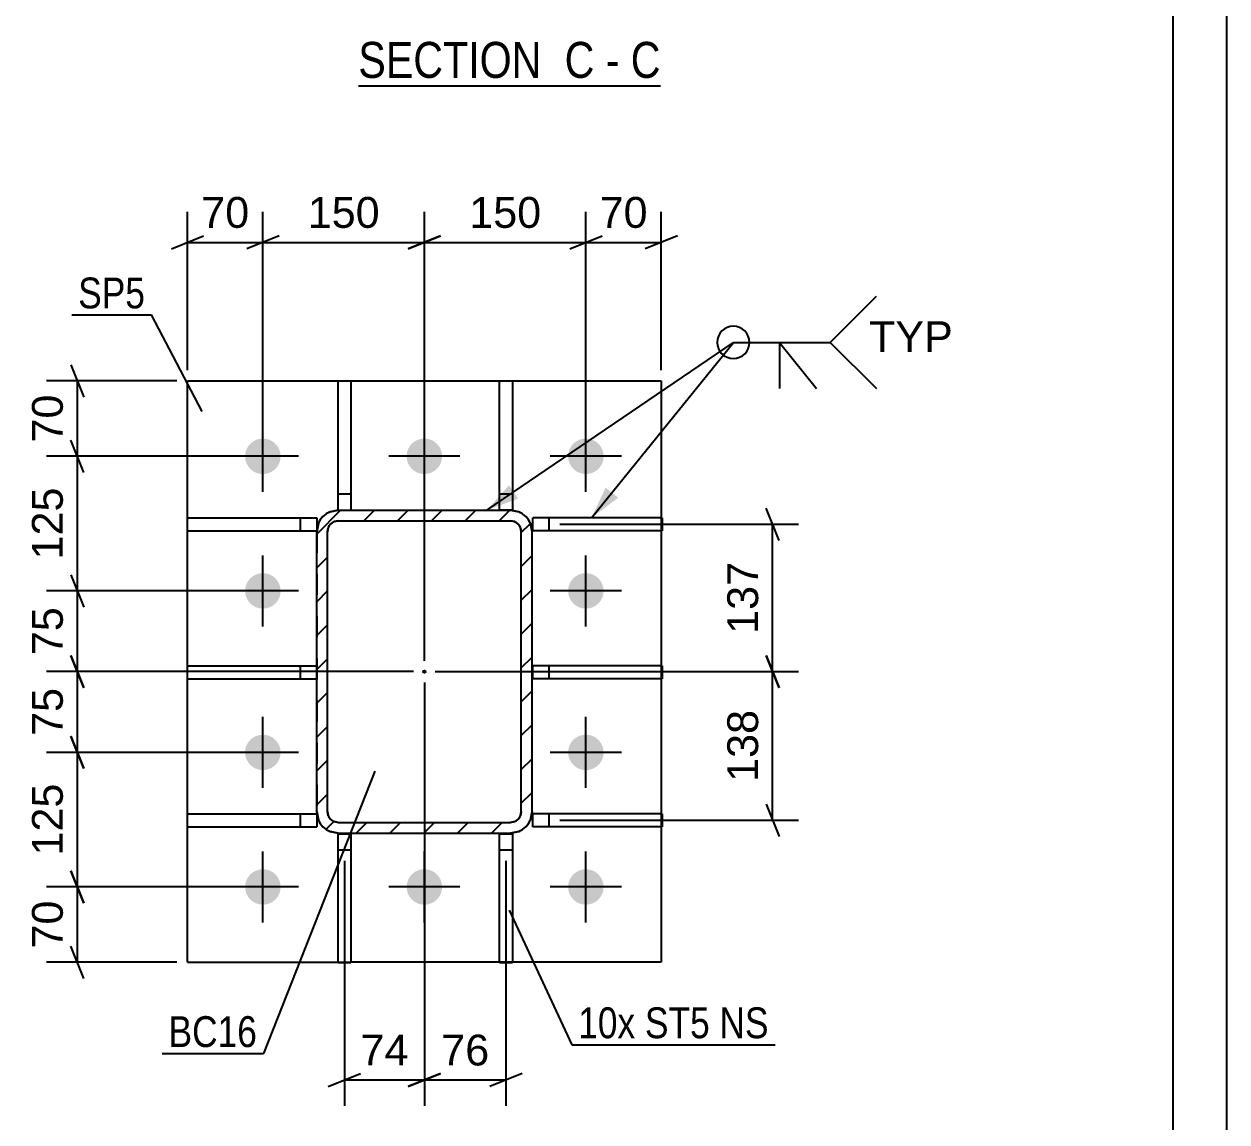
# Model space of a CAD drawing. Header units: millimetres. Extents: x -158 to 436, y -213 to 207.
# Drawn here: x 323.9 to 435.6, y -53.5 to 48.5 of the extents above; entities that cross this region are included whole.
import ezdxf

# ---------------------------------------------------------------- set-up
doc = ezdxf.new("R2010")
doc.units = ezdxf.units.MM
doc.linetypes.add('DXK_LINE_DOT2', pattern=[3.9198, 1.9599, -1.9599])
doc.linetypes.add('DXK_LINE_DOT3', pattern=[5.9187, 2.979, -0.9799, 0.9799, -0.9799])
doc.styles.add('Arial', font='ARIAL.TTF', dxfattribs={"height": 0.2})
doc.styles.add('Arial Narrow', font='ARIALN.TTF', dxfattribs={"height": 0.2})

# ---------------------------------------------------------------- blocks, each defined once
blk = doc.blocks.new('Unknown-284859241-1134')
at = {"color": 5, "linetype": 'Continuous'}
for p, q in [((435.6, -213.34), (435.6, 206.66)), ((430.6, -208.34), (430.6, 201.66))]:
    blk.add_line(p, q, dxfattribs=at)
blk = doc.blocks.new('Unknown-284859241-15 - 2025')
at = {"color": 6, "linetype": 'Continuous'}
blk.add_line((354.93, 42.73), (383, 42.73), dxfattribs=at)
at = {"color": 0, "linetype": 'Continuous'}
for points in [[(373.04, 43.48), (373.04, 46.98), (354.93, 46.98), (354.93, 43.48)], [(376.85, 43.48), (376.85, 46.98), (374.09, 46.98), (374.09, 43.48)], [(379.18, 43.48), (379.18, 46.98), (377.9, 46.98), (377.9, 43.48)], [(383, 43.48), (383, 46.98), (380.23, 46.98), (380.23, 43.48)]]:
    blk.add_wipeout(points, dxfattribs=at)
at = {"color": 7, "linetype": 'Continuous', "style": 'Arial Narrow'}
for s, p in [('SECTION ', (354.93, 43.48)), ('C', (374.09, 43.48)), ('C', (380.23, 43.48)), ('-', (377.9, 43.48))]:
    blk.add_text(s, height=3.34, dxfattribs=at).set_placement(p)
blk = doc.blocks.new('Part-284859241-1750 - 1683')
at = {"color": 2, "linetype": 'Continuous'}
for p, q in [((383.14, -11.13), (371.14, -11.13)), ((371.14, -12.33), (371.14, -11.13)), ((383.14, -11.13), (383.14, -12.33)), ((383.14, -12.33), (371.14, -12.33))]:
    blk.add_line(p, q, dxfattribs=at)
at = {"color": 7, "linetype": 'DXK_LINE_DOT2'}
blk.add_line((372.64, -12.33), (372.64, -11.13), dxfattribs=at)
blk = doc.blocks.new('Part-284859241-1702 - 1683')
at = {"linetype": 'Continuous'}
h = blk.add_hatch(dxfattribs=at)
h.set_pattern_fill('', scale=0.7, style=0, pattern_type=0)
h.set_pattern_definition([(45, (370.9109, 2.0985), (-1.57154, 1.57154), [])])
h.paths.add_polyline_path([(371.06, 1.33), (370.91, 2.1), (370.48, 2.75), (369.83, 3.18), (369.06, 3.33), (353.06, 3.33), (352.3, 3.18), (351.65, 2.75), (351.22, 2.1), (351.06, 1.33), (351.06, -24.67), (351.22, -25.43), (351.65, -26.08), (352.3, -26.51), (353.06, -26.67), (369.06, -26.67), (369.83, -26.51), (370.48, -26.08), (370.91, -25.43), (371.06, -24.67)])
h.paths.add_polyline_path([(369.99, -25.05), (369.77, -25.37), (369.45, -25.59), (369.06, -25.67), (353.06, -25.67), (352.68, -25.59), (352.36, -25.37), (352.14, -25.05), (352.06, -24.67), (352.06, 1.33), (352.14, 1.72), (352.36, 2.04), (352.68, 2.26), (353.06, 2.33), (369.06, 2.33), (369.45, 2.26), (369.77, 2.04), (369.99, 1.72), (370.06, 1.33), (370.06, -24.67)])
blk.add_hatch(color=246, dxfattribs=at).paths.add_polyline_path([(361.06, -11.77, -1), (361.06, -11.57, -1)])
at = {"color": 7, "linetype": 'DXK_LINE_DOT2'}
for p, q in [((352.3, 3.18), (353.06, 3.33)), ((353.06, 2.33), (352.68, 2.26)), ((353.06, 3.33), (369.06, 3.33)), ((353.06, 2.33), (369.06, 2.33)), ((369.06, 3.33), (369.83, 3.18)), ((369.45, 2.26), (369.06, 2.33)), ((351.06, 1.33), (351.22, 2.1)), ((351.06, 1.33), (351.06, -24.67)), ((352.14, 1.72), (352.06, 1.33)), ((352.06, -24.67), (352.06, 1.33)), ((370.06, 1.33), (369.99, 1.72)), ((370.06, -24.67), (370.06, 1.33)), ((370.91, 2.1), (371.06, 1.33)), ((371.06, -24.67), (371.06, 1.33)), ((351.22, -25.43), (351.06, -24.67)), ((352.06, -24.67), (352.14, -25.05)), ((352.68, -25.59), (353.06, -25.67)), ((353.06, -25.67), (369.06, -25.67)), ((369.06, -25.67), (369.45, -25.59)), ((369.99, -25.05), (370.06, -24.67)), ((371.06, -24.67), (370.91, -25.43)), ((353.06, -26.67), (352.3, -26.51)), ((353.06, -26.67), (369.06, -26.67)), ((369.83, -26.51), (369.06, -26.67))]:
    blk.add_line(p, q, dxfattribs=at)
at = {"color": 2, "linetype": 'Continuous'}
for p, q in [((353.06, 3.33), (352.3, 3.18)), ((352.68, 2.26), (353.06, 2.33)), ((353.06, 3.33), (369.06, 3.33)), ((353.06, 2.33), (369.06, 2.33)), ((369.83, 3.18), (369.06, 3.33)), ((369.06, 2.33), (369.45, 2.26)), ((351.22, 2.1), (351.06, 1.33)), ((351.06, -24.67), (351.06, 1.33)), ((352.06, 1.33), (352.14, 1.72)), ((352.06, -24.67), (352.06, 1.33)), ((369.99, 1.72), (370.06, 1.33)), ((370.06, -24.67), (370.06, 1.33)), ((371.06, 1.33), (370.91, 2.1)), ((371.06, -24.67), (371.06, 1.33)), ((351.06, -24.67), (351.22, -25.43)), ((352.14, -25.05), (352.06, -24.67)), ((353.06, -25.67), (352.68, -25.59)), ((353.06, -25.67), (369.06, -25.67)), ((369.45, -25.59), (369.06, -25.67)), ((370.06, -24.67), (369.99, -25.05)), ((370.91, -25.43), (371.06, -24.67)), ((352.3, -26.51), (353.06, -26.67)), ((353.06, -26.67), (369.06, -26.67)), ((369.06, -26.67), (369.83, -26.51))]:
    blk.add_line(p, q, dxfattribs=at)
at = {"color": 7, "linetype": 'DXK_LINE_DOT3'}
blk.add_line((361.06, -11.67), (361.06, -11.67), dxfattribs=at)
at = {"color": 246, "linetype": 'DXK_LINE_DOT2'}
blk.add_line((361.06, -11.67), (361.06, -11.67), dxfattribs=at)
at = {"color": 246, "linetype": 'Continuous'}
blk.add_circle((361.06, -11.67), 0.1, dxfattribs=at)
at = {"color": 7, "linetype": 'DXK_LINE_DOT2'}
for centre, radius, start, end in [((353.06, 1.33), 2, 112.5, 157.5), ((353.06, 1.33), 1, 112.5, 157.5), ((369.06, 1.33), 1, 22.5, 67.5), ((369.06, 1.33), 2, 22.5, 67.5), ((353.06, -24.67), 2, 202.5, 247.5), ((353.06, -24.67), 1, 202.5, 247.5), ((369.06, -24.67), 1, 292.5, 337.5), ((369.06, -24.67), 2, 292.5, 337.5)]:
    blk.add_arc(centre, radius, start, end, dxfattribs=at)
at = {"color": 2, "linetype": 'Continuous'}
for centre, radius, start, end in [((353.06, 1.33), 2, 112.5, 157.5), ((353.06, 1.33), 1, 112.5, 157.5), ((369.06, 1.33), 1, 22.5, 67.5), ((369.06, 1.33), 2, 22.5, 67.5), ((353.06, -24.67), 2, 202.5, 247.5), ((353.06, -24.67), 1, 202.5, 247.5), ((369.06, -24.67), 1, 292.5, 337.5), ((369.06, -24.67), 2, 292.5, 337.5)]:
    blk.add_arc(centre, radius, start, end, dxfattribs=at)
blk = doc.blocks.new('Part-284859241-1780 - 1683')
at = {"color": 2, "linetype": 'Continuous'}
for p, q in [((353.04, -38.73), (353.04, -26.73)), ((353.04, -26.73), (354.24, -26.73)), ((354.24, -26.73), (354.24, -38.73)), ((354.24, -38.73), (353.04, -38.73))]:
    blk.add_line(p, q, dxfattribs=at)
at = {"color": 7, "linetype": 'DXK_LINE_DOT2'}
blk.add_line((353.04, -28.23), (354.24, -28.23), dxfattribs=at)
blk = doc.blocks.new('Part-284859241-1760 - 1683')
at = {"color": 2, "linetype": 'Continuous'}
for p, q in [((383.14, -24.88), (371.14, -24.88)), ((371.14, -26.08), (371.14, -24.88)), ((383.14, -24.88), (383.14, -26.08)), ((383.14, -26.08), (371.14, -26.08))]:
    blk.add_line(p, q, dxfattribs=at)
at = {"color": 7, "linetype": 'DXK_LINE_DOT2'}
blk.add_line((372.64, -26.08), (372.64, -24.88), dxfattribs=at)
blk = doc.blocks.new('Part-284859241-1720 - 1683')
at = {"color": 2, "linetype": 'Continuous'}
for p, q in [((339.06, -38.67), (339.06, 15.33)), ((339.06, 15.33), (383.06, 15.33)), ((383.06, 15.33), (383.06, 2.62)), ((383.06, 1.42), (383.06, -11.13)), ((383.06, -12.33), (383.06, -24.88)), ((383.06, -26.08), (383.06, -38.67)), ((339.06, -38.67), (353.04, -38.67)), ((368.04, -38.67), (354.24, -38.67)), ((383.06, -38.67), (369.24, -38.67))]:
    blk.add_line(p, q, dxfattribs=at)
at = {"color": 7, "linetype": 'DXK_LINE_DOT2'}
for p, q in [((383.06, 2.62), (383.06, 1.42)), ((383.06, -11.13), (383.06, -12.33)), ((383.06, -24.88), (383.06, -26.08)), ((353.04, -38.67), (354.24, -38.67)), ((369.24, -38.67), (368.04, -38.67))]:
    blk.add_line(p, q, dxfattribs=at)
blk = doc.blocks.new('Part-284859241-1755 - 1683')
at = {"color": 2, "linetype": 'Continuous'}
for p, q in [((383.14, 2.62), (371.14, 2.62)), ((371.14, 1.42), (371.14, 2.62)), ((383.14, 2.62), (383.14, 1.42)), ((383.14, 1.42), (371.14, 1.42))]:
    blk.add_line(p, q, dxfattribs=at)
at = {"color": 7, "linetype": 'DXK_LINE_DOT2'}
blk.add_line((372.64, 1.42), (372.64, 2.62), dxfattribs=at)
blk = doc.blocks.new('Part-284859241-1765 - 1683')
at = {"color": 2, "linetype": 'Continuous'}
for p, q in [((339.06, -12.33), (339.06, -11.13)), ((339.06, -11.13), (351.06, -11.13)), ((339.06, -12.33), (351.06, -12.33))]:
    blk.add_line(p, q, dxfattribs=at)
at = {"color": 7, "linetype": 'DXK_LINE_DOT2'}
for p, q in [((349.56, -12.33), (349.56, -11.13)), ((351.06, -11.13), (351.06, -12.33))]:
    blk.add_line(p, q, dxfattribs=at)
blk = doc.blocks.new('Part-284859241-1770 - 1683')
at = {"color": 2, "linetype": 'Continuous'}
for p, q in [((339.06, 1.42), (339.06, 2.62)), ((339.06, 2.62), (351.06, 2.62)), ((351.06, 2.62), (351.06, 1.42)), ((339.06, 1.42), (351.06, 1.42))]:
    blk.add_line(p, q, dxfattribs=at)
at = {"color": 7, "linetype": 'DXK_LINE_DOT2'}
blk.add_line((349.56, 1.42), (349.56, 2.62), dxfattribs=at)
blk = doc.blocks.new('Part-284859241-1775 - 1683')
at = {"color": 2, "linetype": 'Continuous'}
for p, q in [((339.06, -26.08), (339.06, -24.88)), ((339.06, -24.88), (351.06, -24.88)), ((351.06, -24.88), (351.06, -26.08)), ((339.06, -26.08), (351.06, -26.08))]:
    blk.add_line(p, q, dxfattribs=at)
at = {"color": 7, "linetype": 'DXK_LINE_DOT2'}
blk.add_line((349.56, -26.08), (349.56, -24.88), dxfattribs=at)
blk = doc.blocks.new('Part-284859241-1785 - 1683')
at = {"color": 2, "linetype": 'Continuous'}
for p, q in [((368.04, -38.73), (368.04, -26.73)), ((368.04, -26.73), (369.24, -26.73)), ((369.24, -26.73), (369.24, -38.73)), ((369.24, -38.73), (368.04, -38.73))]:
    blk.add_line(p, q, dxfattribs=at)
at = {"color": 7, "linetype": 'DXK_LINE_DOT2'}
blk.add_line((368.04, -28.23), (369.24, -28.23), dxfattribs=at)
blk = doc.blocks.new('Part-284859241-1790 - 1683')
at = {"color": 2, "linetype": 'Continuous'}
for p, q in [((353.04, 3.33), (353.04, 15.33)), ((353.04, 15.33), (354.24, 15.33)), ((354.24, 15.33), (354.24, 3.33)), ((353.06, 3.33), (353.04, 3.33))]:
    blk.add_line(p, q, dxfattribs=at)
at = {"color": 7, "linetype": 'DXK_LINE_DOT2'}
for p, q in [((353.04, 4.83), (354.24, 4.83)), ((353.04, 3.33), (354.24, 3.33))]:
    blk.add_line(p, q, dxfattribs=at)
blk = doc.blocks.new('Part-284859241-1795 - 1683')
at = {"color": 2, "linetype": 'Continuous'}
for p, q in [((368.04, 3.33), (368.04, 15.33)), ((368.04, 15.33), (369.24, 15.33)), ((369.24, 15.33), (369.24, 3.33)), ((369.24, 3.33), (369.06, 3.33))]:
    blk.add_line(p, q, dxfattribs=at)
at = {"color": 7, "linetype": 'DXK_LINE_DOT2'}
for p, q in [((368.04, 4.83), (369.24, 4.83)), ((369.06, 3.33), (368.04, 3.33))]:
    blk.add_line(p, q, dxfattribs=at)
blk = doc.blocks.new('Bolt-284859241-1804 - 1683')
at = {"linetype": 'Continuous'}
for points in [[(344.41, 8.33, -1), (347.71, 8.33, -1)], [(359.41, 8.33, -1), (362.71, 8.33, -1)], [(374.41, 8.33, -1), (377.71, 8.33, -1)], [(344.41, -4.17, -1), (347.71, -4.17, -1)], [(374.41, -4.17, -1), (377.71, -4.17, -1)], [(344.41, -19.17, -1), (347.71, -19.17, -1)], [(374.41, -19.17, -1), (377.71, -19.17, -1)], [(344.41, -31.67, -1), (347.71, -31.67, -1)], [(359.41, -31.67, -1), (362.71, -31.67, -1)], [(374.41, -31.67, -1), (377.71, -31.67, -1)]]:
    blk.add_hatch(color=1, dxfattribs=at).paths.add_polyline_path(points)
at = {"color": 1, "linetype": 'Continuous'}
for p, q in [((346.06, 5.03), (346.06, 11.63)), ((361.06, 5.03), (361.06, 11.63)), ((376.06, 5.03), (376.06, 11.63)), ((349.36, 8.33), (342.76, 8.33)), ((364.36, 8.33), (357.76, 8.33)), ((379.36, 8.33), (372.76, 8.33)), ((346.06, -7.47), (346.06, -0.87)), ((376.06, -7.47), (376.06, -0.87)), ((349.36, -4.17), (342.76, -4.17)), ((379.36, -4.17), (372.76, -4.17)), ((346.06, -22.47), (346.06, -15.87)), ((376.06, -22.47), (376.06, -15.87)), ((349.36, -19.17), (342.76, -19.17)), ((379.36, -19.17), (372.76, -19.17)), ((346.06, -34.97), (346.06, -28.37)), ((361.06, -34.97), (361.06, -28.37)), ((376.06, -34.97), (376.06, -28.37)), ((349.36, -31.67), (342.76, -31.67)), ((364.36, -31.67), (357.76, -31.67)), ((379.36, -31.67), (372.76, -31.67))]:
    blk.add_line(p, q, dxfattribs=at)
blk = doc.blocks.new('StraightDimension-284859241-1897 - 1683')
at = {"color": 7, "linetype": 'Continuous'}
for p, q in [((346.06, 9.33), (346.06, 31.05)), ((361.06, -10.67), (361.06, 31.05)), ((347.56, 28.8), (344.56, 27.6)), ((346.06, 28.2), (361.06, 28.2)), ((359.56, 27.6), (362.56, 28.8))]:
    blk.add_line(p, q, dxfattribs=at)
at = {"color": 0}
blk.add_wipeout([(357.5, 28.95), (357.5, 33.15), (349.63, 33.15), (349.63, 28.95)], dxfattribs=at)
at = {"color": 3, "style": 'Arial'}
blk.add_text('150', height=2.865, dxfattribs=at).set_placement((350.23, 29.55))
blk = doc.blocks.new('StraightDimension-284859241-9652 - 1683')
at = {"color": 7, "linetype": 'Continuous'}
for p, q in [((328.23, 16.83), (329.43, 13.83)), ((338.06, 15.33), (325.98, 15.33)), ((328.83, 8.33), (328.83, 15.33)), ((329.43, 6.83), (328.23, 9.83)), ((345.06, 8.33), (325.98, 8.33))]:
    blk.add_line(p, q, dxfattribs=at)
at = {"color": 0}
blk.add_wipeout([(328.08, 14.66), (323.88, 14.66), (323.88, 9.01), (328.08, 9.01)], dxfattribs=at)
at = {"color": 3, "style": 'Arial'}
blk.add_text('70', height=2.865, rotation=90.0002, dxfattribs=at).set_placement((327.48, 9.61))
blk = doc.blocks.new('StraightDimension-284859241-9653 - 1683')
at = {"color": 7, "linetype": 'Continuous'}
for p, q in [((329.43, 6.83), (328.23, 9.83)), ((345.06, 8.33), (325.98, 8.33)), ((328.83, -4.17), (328.83, 8.33)), ((328.23, -2.67), (329.43, -5.67)), ((345.06, -4.17), (325.98, -4.17))]:
    blk.add_line(p, q, dxfattribs=at)
at = {"color": 0}
blk.add_wipeout([(328.08, 6.02), (323.88, 6.02), (323.88, -1.85), (328.08, -1.85)], dxfattribs=at)
at = {"color": 3, "style": 'Arial'}
blk.add_text('125', height=2.865, rotation=90.0002, dxfattribs=at).set_placement((327.48, -1.25))
blk = doc.blocks.new('StraightDimension-284859241-9654 - 1683')
at = {"color": 7, "linetype": 'Continuous'}
for p, q in [((328.23, -2.67), (329.43, -5.67)), ((345.06, -4.17), (325.98, -4.17)), ((328.83, -11.67), (328.83, -4.17)), ((329.43, -13.17), (328.23, -10.17)), ((360.06, -11.67), (325.98, -11.67))]:
    blk.add_line(p, q, dxfattribs=at)
at = {"color": 0}
blk.add_wipeout([(328.08, -5.09), (323.88, -5.09), (323.88, -10.74), (328.08, -10.74)], dxfattribs=at)
at = {"color": 3, "style": 'Arial'}
blk.add_text('75', height=2.865, rotation=90.0002, dxfattribs=at).set_placement((327.48, -10.14))
blk = doc.blocks.new('StraightDimension-284859241-9655 - 1683')
at = {"color": 7, "linetype": 'Continuous'}
for p, q in [((328.23, -10.17), (329.43, -13.17)), ((360.06, -11.67), (325.98, -11.67)), ((328.83, -19.17), (328.83, -11.67)), ((329.43, -20.67), (328.23, -17.67)), ((345.06, -19.17), (325.98, -19.17))]:
    blk.add_line(p, q, dxfattribs=at)
at = {"color": 0}
blk.add_wipeout([(328.08, -12.59), (323.88, -12.59), (323.88, -18.24), (328.08, -18.24)], dxfattribs=at)
at = {"color": 3, "style": 'Arial'}
blk.add_text('75', height=2.865, rotation=90.0002, dxfattribs=at).set_placement((327.48, -17.64))
blk = doc.blocks.new('StraightDimension-284859241-1930 - 1683')
at = {"color": 7, "linetype": 'Continuous'}
for p, q in [((361.06, -12.67), (361.06, -52)), ((368.64, -29.23), (368.64, -52)), ((359.56, -50.2), (362.56, -49)), ((370.14, -49), (367.14, -50.2)), ((361.06, -49.6), (368.64, -49.6))]:
    blk.add_line(p, q, dxfattribs=at)
at = {"color": 0}
blk.add_wipeout([(367.68, -48.85), (367.68, -44.65), (362.03, -44.65), (362.03, -48.85)], dxfattribs=at)
at = {"color": 3, "style": 'Arial'}
blk.add_text('76', height=2.865, dxfattribs=at).set_placement((362.63, -48.25))
blk = doc.blocks.new('StraightDimension-284859241-1887 - 1683')
at = {"color": 7, "linetype": 'Continuous'}
for p, q in [((376.06, 9.33), (376.06, 31.05)), ((383.06, 16.33), (383.06, 31.05)), ((374.56, 27.6), (377.56, 28.8)), ((376.06, 28.2), (383.06, 28.2)), ((384.56, 28.8), (381.56, 27.6))]:
    blk.add_line(p, q, dxfattribs=at)
at = {"color": 0}
blk.add_wipeout([(382.39, 28.95), (382.39, 33.15), (376.74, 33.15), (376.74, 28.95)], dxfattribs=at)
at = {"color": 3, "style": 'Arial'}
blk.add_text('70', height=2.865, dxfattribs=at).set_placement((377.34, 29.55))
blk = doc.blocks.new('StraightDimension-284859241-1908 - 1683')
at = {"color": 7, "linetype": 'Continuous'}
for p, q in [((339.06, 16.33), (339.06, 31.05)), ((346.06, 9.33), (346.06, 31.05)), ((337.56, 27.6), (340.56, 28.8)), ((339.06, 28.2), (346.06, 28.2)), ((347.56, 28.8), (344.56, 27.6))]:
    blk.add_line(p, q, dxfattribs=at)
at = {"color": 0}
blk.add_wipeout([(345.39, 28.95), (345.39, 33.15), (339.74, 33.15), (339.74, 28.95)], dxfattribs=at)
at = {"color": 3, "style": 'Arial'}
blk.add_text('70', height=2.865, dxfattribs=at).set_placement((340.34, 29.55))
blk = doc.blocks.new('StraightDimension-284859241-1918 - 1683')
at = {"color": 7, "linetype": 'Continuous'}
for p, q in [((361.06, -10.67), (361.06, 31.05)), ((376.06, 9.33), (376.06, 31.05)), ((362.56, 28.8), (359.56, 27.6)), ((361.06, 28.2), (376.06, 28.2)), ((374.56, 27.6), (377.56, 28.8))]:
    blk.add_line(p, q, dxfattribs=at)
at = {"color": 0}
blk.add_wipeout([(372.5, 28.95), (372.5, 33.15), (364.63, 33.15), (364.63, 28.95)], dxfattribs=at)
at = {"color": 3, "style": 'Arial'}
blk.add_text('150', height=2.865, dxfattribs=at).set_placement((365.23, 29.55))
blk = doc.blocks.new('StraightDimension-284859241-1938 - 1683')
at = {"color": 7, "linetype": 'Continuous'}
for p, q in [((361.06, -12.67), (361.06, -52)), ((353.64, -29.23), (353.64, -52)), ((352.14, -50.2), (355.14, -49)), ((362.56, -49), (359.56, -50.2)), ((353.64, -49.6), (361.06, -49.6))]:
    blk.add_line(p, q, dxfattribs=at)
at = {"color": 0}
blk.add_wipeout([(360.18, -48.85), (360.18, -44.65), (354.53, -44.65), (354.53, -48.85)], dxfattribs=at)
at = {"color": 3, "style": 'Arial'}
blk.add_text('74', height=2.865, dxfattribs=at).set_placement((355.13, -48.25))
blk = doc.blocks.new('StraightDimension-284859241-1946 - 1683')
at = {"color": 7, "linetype": 'Continuous'}
for p, q in [((394.01, -13.17), (392.81, -10.17)), ((362.06, -11.67), (395.81, -11.67)), ((393.41, -25.48), (393.41, -11.67)), ((392.81, -23.98), (394.01, -26.98)), ((373.64, -25.48), (395.81, -25.48))]:
    blk.add_line(p, q, dxfattribs=at)
at = {"color": 0}
blk.add_wipeout([(392.66, -14.64), (388.46, -14.64), (388.46, -22.51), (392.66, -22.51)], dxfattribs=at)
at = {"color": 3, "style": 'Arial'}
blk.add_text('138', height=2.865, rotation=90.0002, dxfattribs=at).set_placement((392.06, -21.91))
blk = doc.blocks.new('StraightDimension-284859241-1953 - 1683')
at = {"color": 7, "linetype": 'Continuous'}
for p, q in [((394.01, 0.52), (392.81, 3.52)), ((373.64, 2.02), (395.81, 2.02)), ((393.41, -11.67), (393.41, 2.02)), ((392.81, -10.17), (394.01, -13.17)), ((362.06, -11.67), (395.81, -11.67))]:
    blk.add_line(p, q, dxfattribs=at)
at = {"color": 0}
blk.add_wipeout([(392.66, -0.89), (388.46, -0.89), (388.46, -8.76), (392.66, -8.76)], dxfattribs=at)
at = {"color": 3, "style": 'Arial'}
blk.add_text('137', height=2.865, rotation=90.0002, dxfattribs=at).set_placement((392.06, -8.16))
blk = doc.blocks.new('StraightDimension-284859241-9656 - 1683')
at = {"color": 7, "linetype": 'Continuous'}
for p, q in [((328.23, -17.67), (329.43, -20.67)), ((345.06, -19.17), (325.98, -19.17)), ((328.83, -31.67), (328.83, -19.17)), ((329.43, -33.17), (328.23, -30.17)), ((345.06, -31.67), (325.98, -31.67))]:
    blk.add_line(p, q, dxfattribs=at)
at = {"color": 0}
blk.add_wipeout([(328.08, -21.48), (323.88, -21.48), (323.88, -29.35), (328.08, -29.35)], dxfattribs=at)
at = {"color": 3, "style": 'Arial'}
blk.add_text('125', height=2.865, rotation=90.0002, dxfattribs=at).set_placement((327.48, -28.75))
blk = doc.blocks.new('StraightDimension-284859241-9657 - 1683')
at = {"color": 7, "linetype": 'Continuous'}
for p, q in [((328.23, -30.17), (329.43, -33.17)), ((345.06, -31.67), (325.98, -31.67)), ((328.83, -38.67), (328.83, -31.67)), ((329.43, -40.17), (328.23, -37.17)), ((338.06, -38.67), (325.98, -38.67))]:
    blk.add_line(p, q, dxfattribs=at)
at = {"color": 0}
blk.add_wipeout([(328.08, -32.34), (323.88, -32.34), (323.88, -37.99), (328.08, -37.99)], dxfattribs=at)
at = {"color": 3, "style": 'Arial'}
blk.add_text('70', height=2.865, rotation=90.0002, dxfattribs=at).set_placement((327.48, -37.39))
blk = doc.blocks.new('Mark-284859241-1698 - 1683')
at = {"color": 30, "linetype": 'Continuous'}
for p in [(356.47, -20.9), (336.7, -47.14)]:
    blk.add_line(p, (346.12, -47.14), dxfattribs=at)
at = {"color": 0}
blk.add_wipeout([(345.52, -46.54), (345.52, -43.54), (337.3, -43.54), (337.3, -46.54)], dxfattribs=at)
blk.add_wipeout([(345.52, -46.54), (345.52, -43.54), (337.3, -43.54), (337.3, -46.54)], dxfattribs=at)
at = {"color": 3, "style": 'Arial Narrow'}
blk.add_text('BC16', height=2.863, dxfattribs=at).set_placement((337.3, -46.54))
blk = doc.blocks.new('Mark-284859241-1716 - 1683')
at = {"color": 30, "linetype": 'Continuous'}
for p in [(328.31, 21.47), (340.42, 12.5)]:
    blk.add_line(p, (335.72, 21.47), dxfattribs=at)
at = {"color": 0}
blk.add_wipeout([(335.12, 22.07), (335.12, 25.07), (328.91, 25.07), (328.91, 22.07)], dxfattribs=at)
blk.add_wipeout([(335.12, 22.07), (335.12, 25.07), (328.91, 25.07), (328.91, 22.07)], dxfattribs=at)
at = {"color": 3, "style": 'Arial Narrow'}
blk.add_text('SP5', height=2.863, dxfattribs=at).set_placement((328.91, 22.07))
blk = doc.blocks.new('WeldMark-284859241-1960 - 1683')
at = {"linetype": 'Continuous'}
for points in [[(369.77, 4.4), (366.86, 3.33), (368.92, 5.64)], [(379.06, 4.48), (376.59, 2.62), (377.89, 5.42)]]:
    blk.add_hatch(color=30, dxfattribs=at).paths.add_polyline_path(points)
at = {"color": 30, "linetype": 'Continuous'}
for p, q in [((366.86, 3.33), (389.76, 18.91)), ((376.59, 2.62), (389.76, 18.91)), ((389.76, 18.91), (398.76, 18.91))]:
    blk.add_line(p, q, dxfattribs=at)
at = {"color": 3, "linetype": 'Continuous'}
for q in [(397.47, 14.63), (394.04, 14.63)]:
    blk.add_line((394.04, 18.91), q, dxfattribs=at)
for start, end in [(90, 270), (270, 90)]:
    blk.add_arc((389.76, 18.91), 1.5, start, end, dxfattribs=at)
at = {"color": 0, "linetype": 'Continuous'}
blk.add_wipeout([(410.13, 18.01), (410.13, 21.01), (402.36, 21.01), (402.36, 18.01)], dxfattribs=at)
blk.add_wipeout([(410.13, 18.01), (410.13, 21.01), (402.36, 21.01), (402.36, 18.01)], dxfattribs=at)
at = {"color": 3, "linetype": 'Continuous'}
for q in [(403.04, 23.2), (403.04, 14.63)]:
    blk.add_line((398.76, 18.91), q, dxfattribs=at)
at = {"color": 3, "linetype": 'Continuous', "style": 'Arial'}
blk.add_text('TYP', height=2.865, dxfattribs=at).set_placement((402.36, 18.01))
blk = doc.blocks.new('MarkSet-284859241-2009 - 1683')
at = {"color": 30, "linetype": 'Continuous'}
for p, q in [((368.93, -33.82), (374.75, -46.32)), ((374.75, -46.32), (393.64, -46.32))]:
    blk.add_line(p, q, dxfattribs=at)
at = {"color": 0}
for points in [[(380.65, -45.72), (380.65, -42.72), (375.35, -42.72), (375.35, -45.72)], [(387.57, -45.72), (387.57, -42.72), (381.55, -42.72), (381.55, -45.72)], [(393.04, -45.72), (393.04, -42.72), (388.47, -42.72), (388.47, -45.72)]]:
    blk.add_wipeout(points, dxfattribs=at)
for points in [[(380.65, -45.72), (380.65, -42.72), (375.35, -42.72), (375.35, -45.72)], [(387.57, -45.72), (387.57, -42.72), (381.55, -42.72), (381.55, -45.72)], [(393.04, -45.72), (393.04, -42.72), (388.47, -42.72), (388.47, -45.72)]]:
    blk.add_wipeout(points, dxfattribs=at)
at = {"color": 3, "style": 'Arial Narrow'}
for s, p in [('10x', (375.35, -45.72)), ('ST5', (381.55, -45.72)), ('NS', (388.47, -45.72))]:
    blk.add_text(s, height=2.863, dxfattribs=at).set_placement(p)

msp = doc.modelspace()

# ---------------------------------------------------------------- block references
for name in ['Unknown-284859241-1134', 'Part-284859241-1720 - 1683', 'Part-284859241-1790 - 1683', 'Part-284859241-1795 - 1683', 'Bolt-284859241-1804 - 1683', 'Part-284859241-1770 - 1683', 'Part-284859241-1702 - 1683', 'Part-284859241-1755 - 1683', 'Part-284859241-1765 - 1683', 'Part-284859241-1750 - 1683', 'Part-284859241-1775 - 1683', 'Part-284859241-1760 - 1683', 'Part-284859241-1780 - 1683', 'Part-284859241-1785 - 1683']:
    msp.add_blockref(name, (0, 0))

# ---------------------------------------------------------------- next in the draw order: block references
for name in ['Unknown-284859241-15 - 2025', 'StraightDimension-284859241-1897 - 1683', 'StraightDimension-284859241-1887 - 1683']:
    msp.add_blockref(name, (0, 0))

# ---------------------------------------------------------------- next in the draw order: block references
msp.add_blockref('StraightDimension-284859241-9652 - 1683', (0, 0))

# ---------------------------------------------------------------- next in the draw order: block references
msp.add_blockref('StraightDimension-284859241-9653 - 1683', (0, 0))

# ---------------------------------------------------------------- next in the draw order: block references
for name in ['StraightDimension-284859241-1908 - 1683', 'StraightDimension-284859241-9654 - 1683']:
    msp.add_blockref(name, (0, 0))

# ---------------------------------------------------------------- next in the draw order: block references
for name in ['Mark-284859241-1716 - 1683', 'StraightDimension-284859241-9655 - 1683']:
    msp.add_blockref(name, (0, 0))

# ---------------------------------------------------------------- next in the draw order: block references
for name in ['StraightDimension-284859241-1918 - 1683', 'StraightDimension-284859241-1930 - 1683', 'StraightDimension-284859241-9656 - 1683']:
    msp.add_blockref(name, (0, 0))

# ---------------------------------------------------------------- next in the draw order: block references
for name in ['StraightDimension-284859241-1938 - 1683', 'StraightDimension-284859241-9657 - 1683', 'MarkSet-284859241-2009 - 1683']:
    msp.add_blockref(name, (0, 0))

# ---------------------------------------------------------------- next in the draw order: block references
for name in ['StraightDimension-284859241-1946 - 1683', 'Mark-284859241-1698 - 1683']:
    msp.add_blockref(name, (0, 0))

# ---------------------------------------------------------------- next in the draw order: block references
msp.add_blockref('StraightDimension-284859241-1953 - 1683', (0, 0))

# ---------------------------------------------------------------- next in the draw order: block references
msp.add_blockref('WeldMark-284859241-1960 - 1683', (0, 0))

doc.saveas('drawing.dxf')
